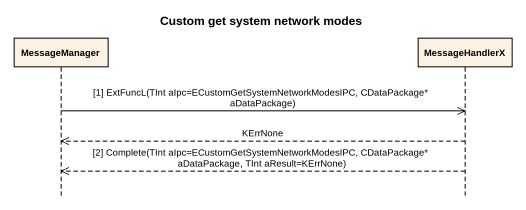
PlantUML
@startuml
title Custom get system network modes
hide footbox
participant MessageManager
participant MessageHandlerX

MessageManager ->> MessageHandlerX : [1] ExtFuncL(TInt aIpc=ECustomGetSystemNetworkModesIPC, CDataPackage* aDataPackage)
MessageHandlerX -->> MessageManager : KErrNone
MessageHandlerX -->> MessageManager : [2] Complete(TInt aIpc=ECustomGetSystemNetworkModesIPC, CDataPackage* aDataPackage, TInt aResult=KErrNone)
@enduml
